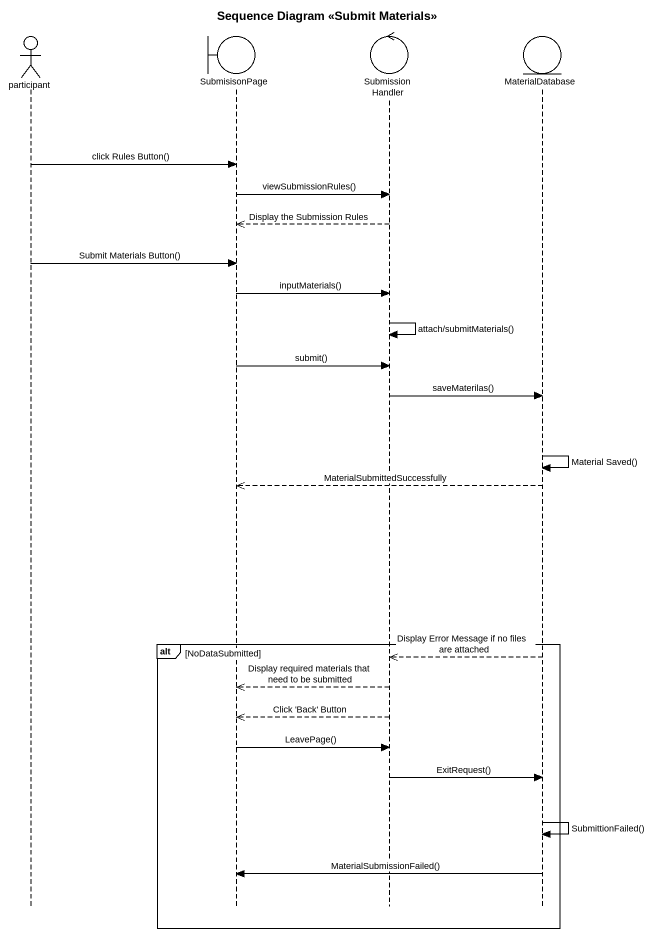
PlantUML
@startuml
title Sequence Diagram <<Submit Materials>>
hide footbox
actor "participant" as participant_
boundary SubmisisonPage
control SubmissionHandler
entity MaterialDatabase

participant_ -> SubmisisonPage : click Rules Button()
SubmisisonPage -> SubmissionHandler : viewSubmissionRules()
SubmissionHandler -->> SubmisisonPage : Display the Submission Rules
participant_ -> SubmisisonPage : Submit Materials Button()
SubmisisonPage -> SubmissionHandler : inputMaterials()
SubmissionHandler -> SubmissionHandler : attach/submitMaterials()
SubmisisonPage -> SubmissionHandler : submit()
SubmissionHandler -> MaterialDatabase : saveMaterilas()
MaterialDatabase -> MaterialDatabase : Material Saved()
MaterialDatabase -->> SubmisisonPage : MaterialSubmittedSuccessfully
alt NoDataSubmitted
  MaterialDatabase -->> SubmissionHandler : Display Error Message if no files are attached
  SubmissionHandler -->> SubmisisonPage : Display required materials that need to be submitted
  SubmissionHandler -->> SubmisisonPage : Click 'Back' Button
  SubmisisonPage -> SubmissionHandler : LeavePage()
  SubmissionHandler -> MaterialDatabase : ExitRequest()
  MaterialDatabase -> MaterialDatabase : SubmittionFailed()
  MaterialDatabase -> SubmisisonPage : MaterialSubmissionFailed()
end
@enduml
